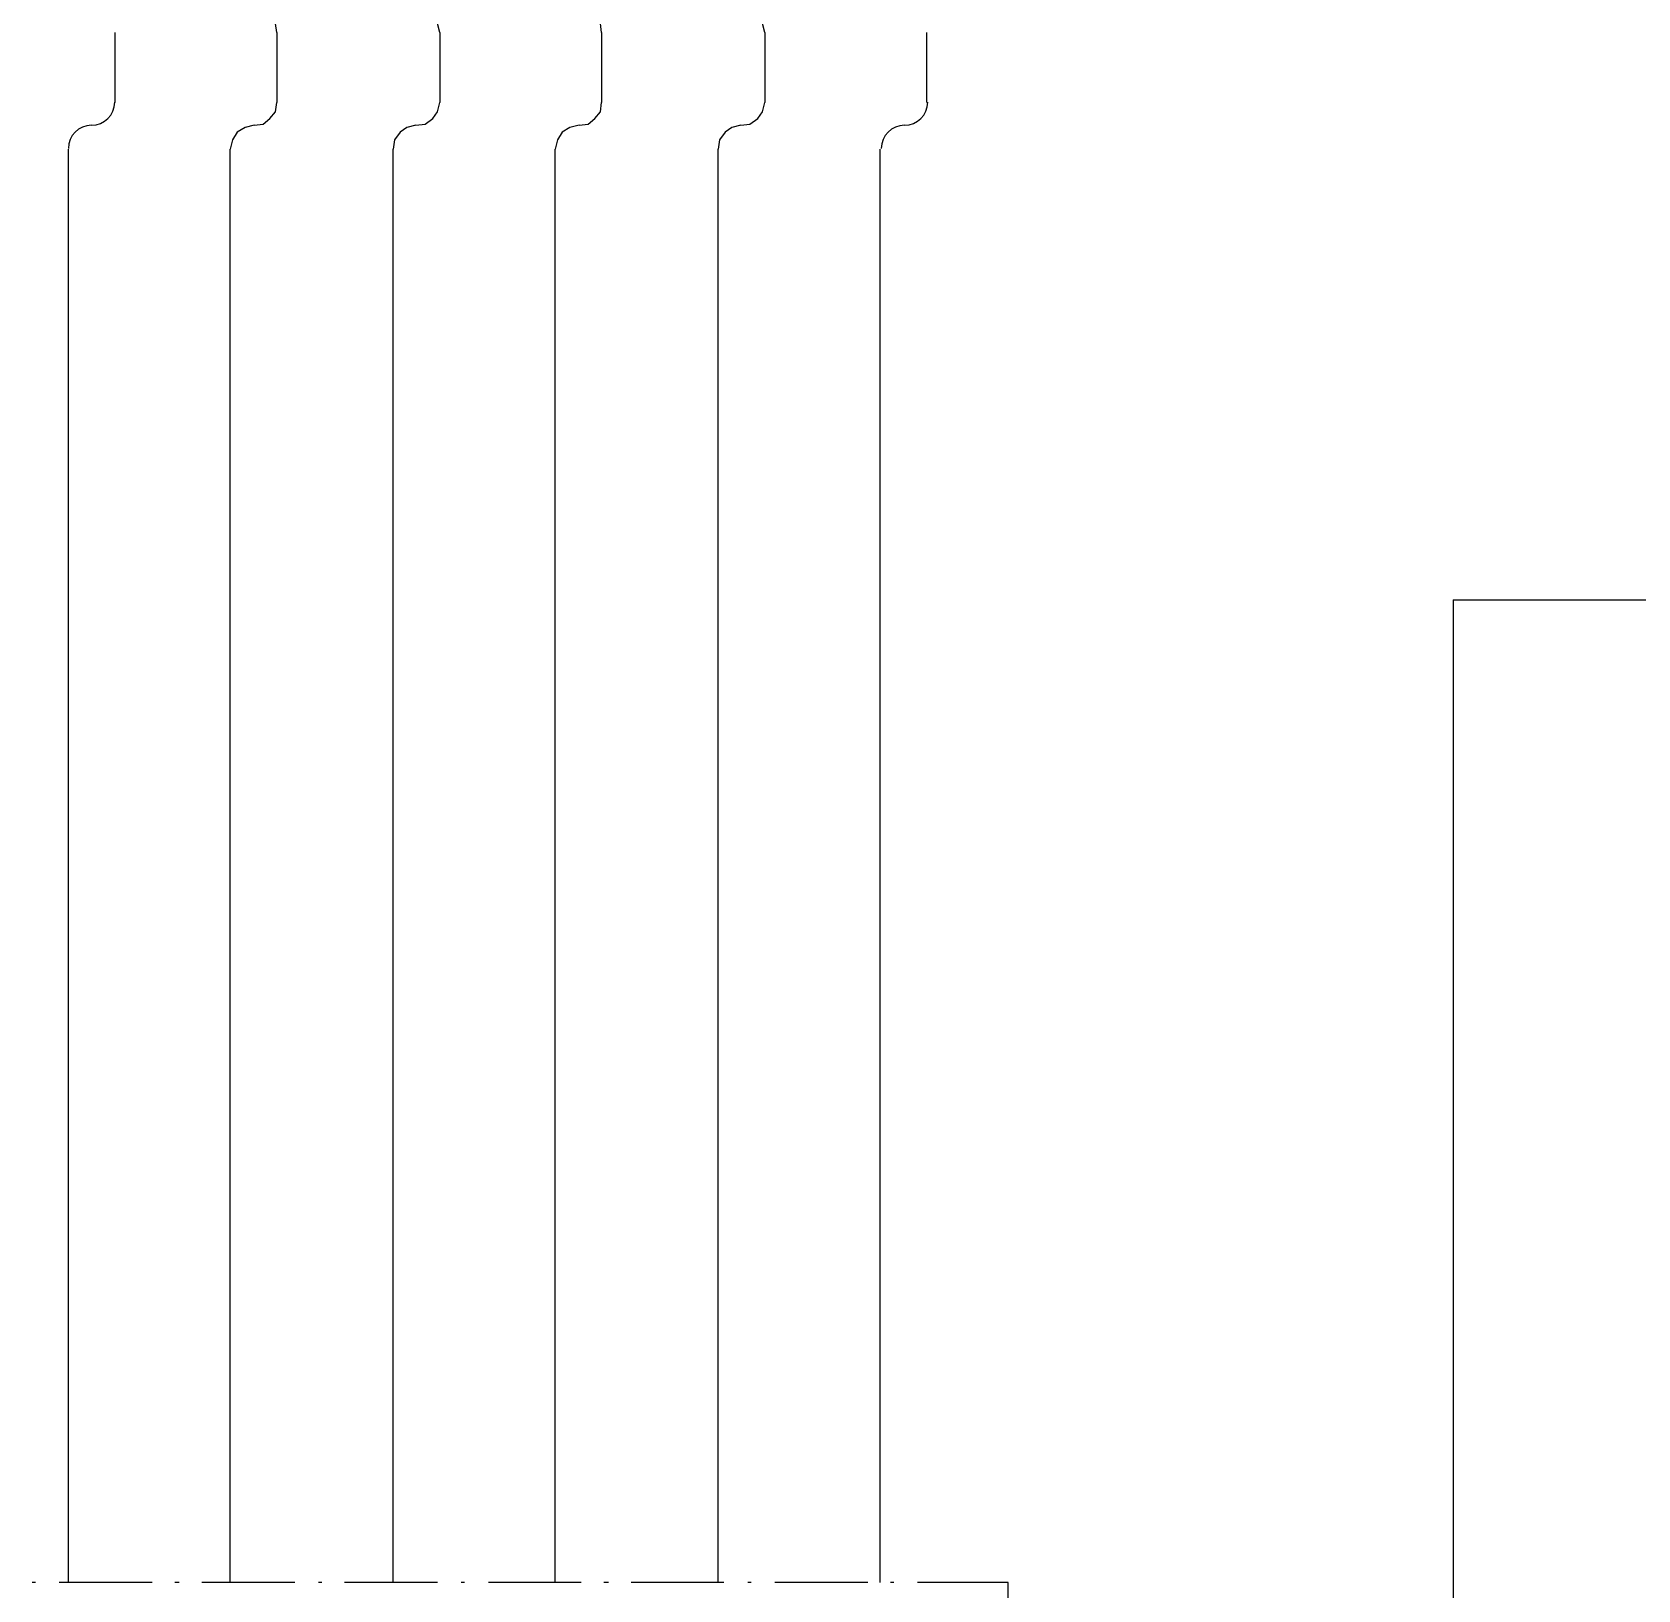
# Model space of a CAD drawing. Header units: millimetres. Extents: x 0 to 33.1, y 1.5 to 45.3.
# Drawn here: x 5.824 to 8.188, y 12.224 to 14.517 of the extents above; entities that cross this region are included whole.
import ezdxf

# ---------------------------------------------------------------- set-up
doc = ezdxf.new("R2010")
doc.units = ezdxf.units.MM
doc.header["$MEASUREMENT"] = 0
doc.layers.get('0').update_dxf_attribs({"linetype": 'CONTINUOUS'})

msp = doc.modelspace()

# ---------------------------------------------------------------- linework, layer by layer
at = {"color": 4, "linetype": 'Continuous'}
for p, q in [((5.94613, 14.5161), (5.94613, 14.4128)), ((7.14111, 14.5161), (7.14111, 14.4128)), ((5.91114, 14.3794), (5.91114, 14.3794)), ((7.10781, 14.3794), (7.10781, 14.3794)), ((5.87776, 12.2344), (5.87776, 14.3444)), ((5.87776, 14.3444), (5.87776, 14.3444)), ((7.07275, 12.2344), (7.07275, 14.3444)), ((7.07275, 14.3444), (7.07275, 14.3444))]:
    msp.add_line(p, q, dxfattribs=at)
at = {"color": 5, "linetype": 'Continuous'}
for p, q in [((6.18446, 14.5161), (6.18278, 14.5294)), ((6.18446, 14.5161), (6.18446, 14.4128)), ((6.17443, 14.3894), (6.18278, 14.3994)), ((6.18278, 14.3994), (6.18446, 14.4128)), ((6.13781, 14.3761), (6.12608, 14.3694)), ((6.1511, 14.3794), (6.13781, 14.3761)), ((6.1511, 14.3794), (6.16444, 14.3811)), ((6.16444, 14.3811), (6.17443, 14.3894)), ((6.11947, 14.3578), (6.1161, 14.3444)), ((6.12608, 14.3694), (6.11947, 14.3578)), ((6.1161, 12.2344), (6.1161, 14.3444))]:
    msp.add_line(p, q, dxfattribs=at)
at = {"color": 104, "linetype": 'Continuous'}
for p, q in [((6.42443, 14.5161), (6.42111, 14.5294)), ((6.42443, 14.5161), (6.42443, 14.4128)), ((6.41444, 14.3894), (6.42111, 14.3994)), ((6.42111, 14.3994), (6.42443, 14.4128)), ((6.37608, 14.3761), (6.3661, 14.3694)), ((6.38943, 14.3794), (6.37608, 14.3761)), ((6.38943, 14.3794), (6.40278, 14.3811)), ((6.40278, 14.3811), (6.41444, 14.3894)), ((6.35781, 14.3578), (6.35612, 14.3444)), ((6.3661, 14.3694), (6.35781, 14.3578)), ((6.35612, 12.2344), (6.35612, 14.3444))]:
    msp.add_line(p, q, dxfattribs=at)
at = {"color": 3, "linetype": 'Continuous'}
for p, q in [((6.66276, 14.5161), (6.66114, 14.5294)), ((6.66276, 14.5161), (6.66276, 14.4128)), ((6.65278, 14.3894), (6.66114, 14.3994)), ((6.66114, 14.3994), (6.66276, 14.4128)), ((6.6161, 14.3761), (6.60444, 14.3694)), ((6.62944, 14.3794), (6.6161, 14.3761)), ((6.62944, 14.3794), (6.64279, 14.3811)), ((6.64279, 14.3811), (6.65278, 14.3894)), ((6.59776, 14.3578), (6.59446, 14.3444)), ((6.60444, 14.3694), (6.59776, 14.3578)), ((6.59446, 12.2344), (6.59446, 14.3444))]:
    msp.add_line(p, q, dxfattribs=at)
at = {"color": 52, "linetype": 'Continuous'}
for p, q in [((6.90278, 14.5161), (6.89947, 14.5294)), ((6.90278, 14.5161), (6.90278, 14.4128)), ((6.89279, 14.3894), (6.89947, 14.3994)), ((6.89947, 14.3994), (6.90278, 14.4128)), ((6.85444, 14.3761), (6.84446, 14.3694)), ((6.86778, 14.3794), (6.85444, 14.3761)), ((6.86778, 14.3794), (6.88113, 14.3811)), ((6.88113, 14.3811), (6.89279, 14.3894)), ((6.8361, 14.3578), (6.83442, 14.3444)), ((6.84446, 14.3694), (6.8361, 14.3578)), ((6.83442, 12.2344), (6.83442, 14.3444))]:
    msp.add_line(p, q, dxfattribs=at)
at = {"color": 7, "linetype": 'Continuous'}
for q in [(7.91613, 13.6811), (7.91613, 11.7228), (8.47613, 13.6811)]:
    msp.add_line((7.91613, 13.6811), q, dxfattribs=at)
at = {"color": 0, "linetype": 'Continuous'}
for p, q in [((5.82943, 12.2344), (5.82443, 12.2344)), ((6.00108, 12.2344), (5.86442, 12.2344)), ((6.04113, 12.2344), (6.03444, 12.2344)), ((6.2111, 12.2344), (6.07443, 12.2344)), ((6.25108, 12.2344), (6.2461, 12.2344)), ((6.42111, 12.2344), (6.28444, 12.2344)), ((6.4611, 12.2344), (6.45611, 12.2344)), ((6.63276, 12.2344), (6.4961, 12.2344)), ((6.67279, 12.2344), (6.66613, 12.2344)), ((6.84278, 12.2344), (6.70611, 12.2344)), ((6.88276, 12.2344), (6.87776, 12.2344)), ((7.05447, 12.2344), (6.91775, 12.2344)), ((7.09278, 12.2344), (7.08778, 12.2344)), ((7.26113, 12.2344), (7.12776, 12.2344)), ((7.26113, 12.1328), (7.26113, 12.2344))]:
    msp.add_line(p, q, dxfattribs=at)
at = {"color": 4, "linetype": 'Continuous'}
for points in [[(5.91194, 14.3794), (5.93083, 14.3794), (5.94613, 14.3947), (5.94613, 14.4136)], [(7.10861, 14.3794), (7.1275, 14.3794), (7.14279, 14.3947), (7.14279, 14.4136)], [(5.91194, 14.3794), (5.89307, 14.3794), (5.87776, 14.3642), (5.87776, 14.3453)], [(7.10861, 14.3794), (7.08974, 14.3794), (7.07443, 14.3642), (7.07443, 14.3453)]]:
    msp.add_open_spline(points, degree=3, dxfattribs=at)

doc.saveas('drawing.dxf')
